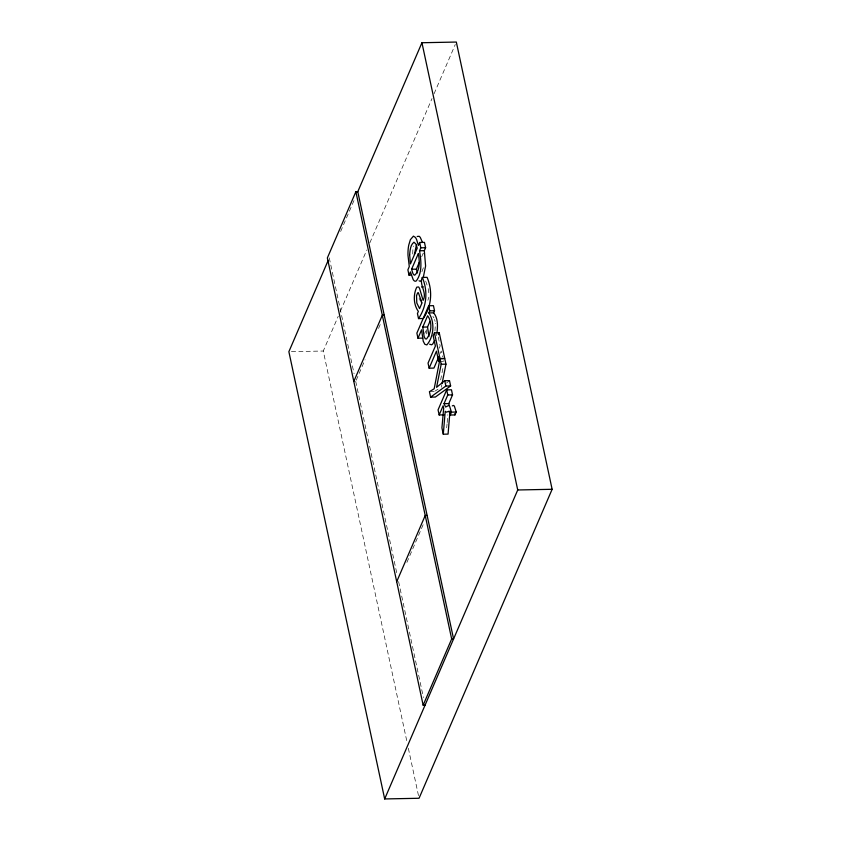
<?xml version="1.0" encoding="UTF-8"?>
<svg xmlns="http://www.w3.org/2000/svg" width="841" height="841" viewBox="0 0 841 841"><rect width="100%" height="100%" fill="white"/><g stroke="black" fill="none" stroke-linecap="round" stroke-linejoin="round"><path stroke-width="0.63" stroke-dasharray="4.21 3.15" d="M446.697 427.785L447.055 423.864M447.17 422.56L447.864 414.729M440.652 379.922L443.333 366.161M441.357 387.217L441.872 384.652M434.965 330.997L435.417 323.259M436.405 335.643L436.773 333.898M428.857 297.199L427.88 300.29M423.38 267.774L421.257 273.535M340.647 231.475L354.671 198.918M406.708 740.606L323.27 351.023L338.282 316.153M340.353 311.349L366.76 250.04M369.861 242.818L432.001 98.555M434.072 93.75L455.296 44.457M356.237 380.195L365.057 359.727M378.534 328.432L381.12 322.418M421.688 256.778L423.149 253.404L423.601 255.948M424.8 333.33L425.83 330.934M439.191 348.237L440.169 345.966L437.961 335.685M440.274 353.325L441.252 351.054L442.482 356.773M406.907 562.398L424.011 522.671M446.445 383.107L449.493 380.637M435.144 391.012L438.003 389.257M291.428 351.654L323.27 351.023M439.875 361.409L443.459 361.346L442.723 357.919M430.613 391.675L434.198 391.601M432.915 316.405L433.935 317.866M425.683 281.062L427.838 287.338M434.576 319.443L435.102 321.409M329.273 257.903L354.082 373.761M355.722 381.404L396.963 573.961M398.613 581.657L423.422 697.515M408.358 748.29L418.513 795.712M428.185 288.61L428.931 293.593M426.345 329.735L426.65 334.34M419.217 298.029L419.312 300.163M412.742 253.993A16.147 4.794 88.9 0 1 413.32 246.087"/><path stroke-width="1.26" d="M414.413 254.476L416.421 244.994M449.998 411.165L448.064 434.114L443.281 434.208L445.225 411.26L446.287 412.206L449.01 411.238L450.198 415.034L454.97 414.939L456.221 412.037L454.361 406.077L453.425 405.425L452.311 405.888M436.952 333.025C437.762 326.34 438.203 318.329 433.63 312.841L428.847 312.936L429.751 310.844L428.658 305.756L433.441 305.661L434.524 310.75L433.63 312.841M440.011 358.76L434.177 388.773L429.425 391.696L430.592 397.141L435.365 397.047L450.629 385.945L449.493 380.637L444.721 380.731L436.584 387.312L441.189 364.248L440.011 358.76L444.794 358.665L445.961 364.153L442.124 383.37M423.286 277.488L425.599 266.029L424.327 250.671L425.599 247.717L424.453 242.376L419.68 242.471L418.408 245.425L416.526 239.37L415.496 237.467L413.436 236.132L410.387 239.653L408.726 245.183A16.147 4.794 88.9 0 0 407.99 255.349L409.283 266.597L407.896 269.845L409.031 275.175L411.428 275.123M423.149 705.189L451.67 638.981L453.572 638.95L357.782 191.695L355.869 191.737L327.359 257.945L423.149 705.189L425.062 705.157M328.221 260.332L288.873 351.706L384.673 798.95L419.06 798.267L552.127 489.294L456.327 42.05L421.94 42.733L357.74 191.801M353.809 381.436L382.319 315.228L384.232 315.196M409.031 275.175L410.429 271.937L413.236 279.706A16.399 4.867 88.9 0 0 416.369 280.841C422.613 272.316 421.068 260.584 419.543 250.765L420.815 247.811L419.68 242.471M411.585 269.246L418.366 253.498C419.522 260.542 420.405 269.877 414.802 275.144A10.838 3.217 88.9 0 1 412.742 273.062L411.585 269.246L416.358 269.152L419.27 262.403M422.319 277.435C418.671 284.521 427.564 292.773 423.107 300.384L419.564 288.41L418.597 286.939L416.768 287.149C413.141 294.539 413.457 304.705 418.355 311.412L417.441 313.535L418.524 318.602L423.296 318.508C431.654 306.198 432.8 290.881 427.091 277.341L422.319 277.435C428.027 290.975 426.871 306.292 418.524 318.602M428.658 305.756L416.873 333.12L417.966 338.208L422.739 338.114M417.966 338.208L421.572 329.83L423.233 341.215L424.842 344.295L426.85 344.905C433.956 336.663 434.986 322.05 428.847 312.936M422.75 327.096L427.627 315.764C432.642 322.429 431.465 332.731 426.513 339.007L425.231 338.755L424.158 336.642L422.75 327.096L427.533 327.002L429.972 321.336M429.141 368.19L436.479 351.149L438.687 361.441L439.959 358.487L444.731 358.392L439.233 332.731L434.461 332.826L433.189 335.78L435.386 346.061L428.048 363.102L429.141 368.19L433.914 368.095L438.813 356.742M438.392 334.697L439.233 332.731M449.252 405.257L448.8 403.575L452.542 394.881L451.459 389.793L446.676 389.888L438.066 409.872L439.16 414.96L443.932 414.865M439.16 414.96L443.133 405.751L443.67 408.295L441.924 427.88L443.281 434.208M450.198 415.034L451.449 412.132L449.578 406.171L448.642 405.52L445.593 407.012L444.027 403.669L447.769 394.976L446.676 389.888M396.7 581.699L425.22 515.491L427.123 515.449M384.673 798.95L517.73 489.977L421.94 42.733M434.797 340.489L432.663 344.074L431.622 344.81L429.625 344.2M430.592 397.141L445.856 386.04L450.629 385.945M421.541 287.054L423.38 286.844M417.189 236.468L419.217 236.3L420.269 237.372L422.287 241.945M420.815 247.811L425.599 247.717M419.543 250.765L424.327 250.671M429.751 310.844L434.524 310.75M441.189 364.248L445.961 364.153M447.769 394.976L452.542 394.881M444.027 403.669L448.8 403.575M451.449 412.132L456.221 412.037M517.73 489.977L552.127 489.294M417.525 272.968L416.358 269.152M428.931 336.547L427.533 327.002M454.729 413.772L454.97 414.939M434.461 332.826L439.959 358.487M444.721 380.731L445.856 386.04M355.869 191.737L451.67 638.981M421.152 300.195L421.593 302.897M421.152 280.747A16.399 4.867 88.9 0 1 419.081 280.789M409.63 254.571L410.44 263.916L417.231 248.169L416.064 244.226L413.982 242.197C410.303 244.899 410.114 250.387 409.63 254.571M416.505 295.654L416.81 302.991L419.554 308.615L421.951 303.065L418.387 292.731L417.735 292.752L416.505 295.654"/></g></svg>
